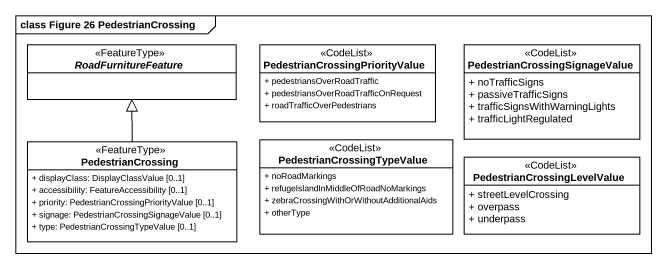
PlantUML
@startuml
mainframe class Figure 26 PedestrianCrossing
hide circle
hide empty members
skinparam classAttributeIconSize 0
abstract class RoadFurnitureFeature <<FeatureType>>
class "PedestrianCrossingPriorityValue" as PedestrianCrossingPriorityVa <<CodeList>> {
  + pedestriansOverRoadTraffic
  + pedestriansOverRoadTrafficOnRequest
  + roadTrafficOverPedestrians
}
class "PedestrianCrossingSignageValue" as PedestrianCrossingSignageVal <<CodeList>> {
  + noTrafficSigns
  + passiveTrafficSigns
  + trafficSignsWithWarningLights
  + trafficLightRegulated
}
class PedestrianCrossing <<FeatureType>> {
  + displayClass: DisplayClassValue [0..1]
  + accessibility: FeatureAccessibility [0..1]
  + priority: PedestrianCrossingPriorityValue [0..1]
  + signage: PedestrianCrossingSignageValue [0..1]
  + type: PedestrianCrossingTypeValue [0..1]
}
class PedestrianCrossingTypeValue <<CodeList>> {
  + noRoadMarkings
  + refugeIslandInMiddleOfRoadNoMarkings
  + zebraCrossingWithOrWithoutAdditionalAids
  + otherType
}
class PedestrianCrossingLevelValue <<CodeList>> {
  + streetLevelCrossing
  + overpass
  + underpass
}
PedestrianCrossing -up-|> RoadFurnitureFeature
@enduml
